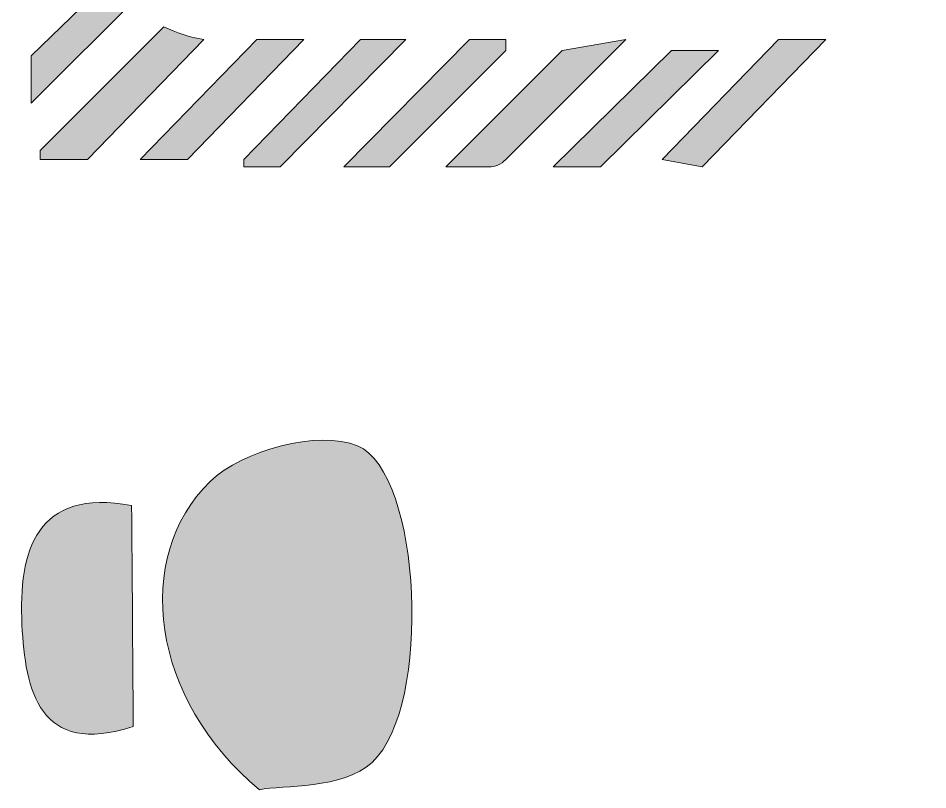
# Model space of a CAD drawing. Header units: inches. Extents: x 37 to 463, y -457 to -43.
# Drawn here: x 387 to 451.5, y -443.4 to -388.7 of the extents above; entities that cross this region are included whole.
import ezdxf

# ---------------------------------------------------------------- set-up
doc = ezdxf.new("R2010")
doc.units = ezdxf.units.IN
doc.header["$MEASUREMENT"] = 0
doc.layers.add('Layer 1', color=7, linetype='Continuous')

# ---------------------------------------------------------------- blocks, each defined once
blk = doc.blocks.new('block 3')
at = {"layer": 'Layer 1', "true_color": 0x024d84}
h = blk.add_hatch(color=156, dxfattribs=at)
h.dxf.hatch_style = 2
edge = h.paths.add_edge_path()
edge.add_spline(control_points=[(404.132, -443.431), (396.392, -437.013), (395.129, -426.927), (400.622, -421.585), (402.926, -419.344), (408.323, -417.899), (411.082, -419.049), (415.635, -420.946), (416.397, -437.539), (412.124, -441.485), (410.018, -443.43), (405.793, -443.081), (404.132, -443.431)], knot_values=[0, 0, 0, 0, 1, 1, 1, 2, 2, 2, 3, 3, 3, 4, 4, 4, 4], degree=3, periodic=1)
h = blk.add_hatch(color=156, dxfattribs=at)
h.dxf.hatch_style = 2
edge = h.paths.add_edge_path()
edge.add_spline(control_points=[(395.182, -438.951), (388.467, -441.106), (387.524, -436.367), (387.287, -431.729), (387.02, -426.499), (388.311, -422.022), (395.065, -423.274), (395.103, -428.375), (395.14, -433.295), (395.182, -438.951)], knot_values=[0, 0, 0, 0, 1, 1, 1, 2, 2, 2, 3, 3, 3, 3], degree=3, periodic=1)
at = {"layer": 'Layer 1', "lineweight": 0}
for points, knots in [([(404.132, -443.431), (396.392, -437.013), (395.129, -426.927), (400.622, -421.585), (402.926, -419.344), (408.323, -417.899), (411.082, -419.049), (415.635, -420.946), (416.397, -437.539), (412.124, -441.485), (410.018, -443.43), (405.793, -443.081), (404.132, -443.431)], [0, 0, 0, 0, 1, 1, 1, 2, 2, 2, 3, 3, 3, 4, 4, 4, 4]), ([(395.182, -438.951), (388.467, -441.106), (387.524, -436.367), (387.287, -431.729), (387.02, -426.499), (388.311, -422.022), (395.065, -423.274), (395.103, -428.375), (395.14, -433.295), (395.182, -438.951)], [0, 0, 0, 0, 1, 1, 1, 2, 2, 2, 3, 3, 3, 3])]:
    blk.add_open_spline(points, degree=3, knots=knots, dxfattribs=at)
blk = doc.blocks.new('block 5')
at = {"layer": 'Layer 1', "true_color": 0xca0c32}
h = blk.add_hatch(color=242, dxfattribs=at)
h.dxf.hatch_style = 2
edge = h.paths.add_edge_path()
edge.add_spline(control_points=[(396.451, -368.323), (396.451, -368.323), (396.451, -369.612), (396.451, -369.612), (396.451, -370.043), (396.429, -370.494), (396.387, -370.967), (396.342, -371.441), (396.105, -371.849), (395.677, -372.191), (395.677, -372.191), (387.939, -379.931), (387.939, -379.931), (387.939, -379.931), (387.423, -379.931), (387.423, -379.931), (387.423, -379.931), (387.423, -377.093), (387.423, -377.093), (387.423, -377.093), (396.451, -368.323), (396.451, -368.323)], knot_values=[0, 0, 0, 0, 1, 1, 1, 2, 2, 2, 3, 3, 3, 4, 4, 4, 5, 5, 5, 6, 6, 6, 7, 7, 7, 7], degree=3, periodic=1)
h.paths.add_polyline_path([(396.451, -293.774), (396.451, -296.999), (387.939, -305.252), (387.939, -302.029)])
edge = h.paths.add_edge_path()
edge.add_spline(control_points=[(387.939, -309.767), (388.109, -309.682), (388.238, -309.489), (388.325, -309.186), (388.41, -308.887), (388.497, -308.735), (388.584, -308.735), (388.584, -308.735), (396.838, -300.352), (396.838, -300.352), (396.838, -300.352), (396.838, -302.029), (396.838, -302.029), (396.838, -302.46), (396.858, -302.911), (396.903, -303.382), (396.945, -303.857), (396.793, -304.308), (396.451, -304.737), (396.451, -304.737), (389.1, -312.089), (389.1, -312.089), (389.1, -312.089), (388.841, -312.089), (388.841, -312.089), (388.841, -312.089), (388.584, -312.089), (388.584, -312.089), (388.497, -311.917), (388.41, -311.637), (388.325, -311.251), (388.238, -310.863), (388.109, -310.585), (387.939, -310.412), (387.939, -310.412), (387.939, -310.025), (387.939, -310.025), (387.939, -310.025), (387.939, -309.767), (387.939, -309.767)], knot_values=[0, 0, 0, 0, 1, 1, 1, 2, 2, 2, 3, 3, 3, 4, 4, 4, 5, 5, 5, 6, 6, 6, 7, 7, 7, 8, 8, 8, 9, 9, 9, 10, 10, 10, 11, 11, 11, 12, 12, 12, 13, 13, 13, 13], degree=3, periodic=1)
edge = h.paths.add_edge_path()
edge.add_spline(control_points=[(396.838, -339.302), (396.838, -339.733), (396.858, -340.164), (396.903, -340.592), (396.945, -341.023), (396.793, -341.41), (396.451, -341.754), (396.451, -341.754), (388.584, -349.491), (388.584, -349.491), (388.584, -349.491), (387.939, -349.491), (387.939, -349.491), (387.939, -349.15), (387.959, -348.589), (388.004, -347.814), (388.046, -347.042), (388.238, -346.526), (388.584, -346.267), (388.584, -346.267), (396.838, -338.013), (396.838, -338.013), (396.838, -338.013), (396.838, -339.302), (396.838, -339.302)], knot_values=[0, 0, 0, 0, 1, 1, 1, 2, 2, 2, 3, 3, 3, 4, 4, 4, 5, 5, 5, 6, 6, 6, 7, 7, 7, 8, 8, 8, 8], degree=3, periodic=1)
edge = h.paths.add_edge_path()
edge.add_spline(control_points=[(396.451, -348.975), (396.451, -348.975), (387.939, -357.229), (387.939, -357.229), (387.939, -357.229), (387.939, -355.811), (387.939, -355.811), (387.939, -355.382), (387.939, -354.974), (387.939, -354.585), (387.939, -354.199), (388.151, -353.792), (388.584, -353.361), (388.584, -353.361), (396.451, -345.751), (396.451, -345.751), (396.451, -345.751), (396.451, -348.975), (396.451, -348.975)], knot_values=[0, 0, 0, 0, 1, 1, 1, 2, 2, 2, 3, 3, 3, 4, 4, 4, 5, 5, 5, 6, 6, 6, 6], degree=3, periodic=1)
h.paths.add_polyline_path([(396.451, -353.361), (396.451, -356.586), (387.939, -365.099), (387.939, -361.744)])
edge = h.paths.add_edge_path()
edge.add_spline(control_points=[(396.451, -360.583), (396.451, -360.583), (396.451, -362.26), (396.451, -362.26), (396.451, -362.26), (396.451, -363.937), (396.451, -363.937), (396.277, -364.024), (395.978, -364.324), (395.547, -364.839), (395.116, -365.355), (394.774, -365.742), (394.515, -366.001), (394.343, -366.257), (393.999, -366.668), (393.484, -367.227), (392.968, -367.785), (392.43, -368.343), (391.871, -368.901), (391.311, -369.462), (390.775, -369.998), (390.259, -370.514), (389.743, -371.03), (389.357, -371.418), (389.1, -371.675), (389.013, -371.675), (388.841, -371.762), (388.584, -371.934), (388.325, -372.106), (388.109, -372.191), (387.939, -372.191), (387.939, -372.191), (387.939, -368.839), (387.939, -368.839), (387.939, -368.839), (396.451, -360.583), (396.451, -360.583)], knot_values=[0, 0, 0, 0, 1, 1, 1, 2, 2, 2, 3, 3, 3, 4, 4, 4, 5, 5, 5, 6, 6, 6, 7, 7, 7, 8, 8, 8, 9, 9, 9, 10, 10, 10, 11, 11, 11, 12, 12, 12, 12], degree=3, periodic=1)
h.paths.add_polyline_path([(396.451, -375.415), (396.451, -378.77), (387.939, -387.023), (387.939, -383.671)])
edge = h.paths.add_edge_path()
edge.add_spline(control_points=[(396.451, -383.155), (396.451, -383.155), (396.451, -384.573), (396.451, -384.573), (396.451, -385.004), (396.429, -385.433), (396.387, -385.862), (396.342, -386.295), (396.105, -386.681), (395.677, -387.023), (395.677, -387.023), (387.939, -394.763), (387.939, -394.763), (387.939, -394.763), (387.939, -391.409), (387.939, -391.409), (387.939, -391.409), (396.451, -383.155), (396.451, -383.155)], knot_values=[0, 0, 0, 0, 1, 1, 1, 2, 2, 2, 3, 3, 3, 4, 4, 4, 5, 5, 5, 6, 6, 6, 6], degree=3, periodic=1)
h.paths.add_polyline_path([(396.838, -286.035), (396.838, -288.744), (388.584, -296.999), (388.584, -294.419)])
h.paths.add_polyline_path([(396.838, -308.091), (396.838, -311.444), (388.584, -319.698), (388.584, -316.344)])
h.paths.add_polyline_path([(396.838, -315.313), (396.838, -318.667), (388.584, -326.921), (388.584, -323.567)])
h.paths.add_polyline_path([(396.838, -322.923), (396.838, -326.404), (388.584, -334.659), (388.584, -331.434)])
edge = h.paths.add_edge_path()
edge.add_spline(control_points=[(396.838, -330.273), (396.838, -330.273), (396.838, -331.821), (396.838, -331.821), (396.838, -332.339), (396.858, -332.835), (396.903, -333.306), (396.945, -333.779), (396.793, -334.23), (396.451, -334.659), (396.451, -334.659), (389.1, -341.754), (389.1, -341.754), (389.1, -341.754), (388.584, -341.754), (388.584, -341.754), (388.584, -341.754), (388.584, -338.529), (388.584, -338.529), (388.584, -338.529), (396.838, -330.273), (396.838, -330.273)], knot_values=[0, 0, 0, 0, 1, 1, 1, 2, 2, 2, 3, 3, 3, 4, 4, 4, 5, 5, 5, 6, 6, 6, 7, 7, 7, 7], degree=3, periodic=1)
edge = h.paths.add_edge_path()
edge.add_spline(control_points=[(397.354, -389.346), (398.211, -389.774), (399.16, -390.076), (400.192, -390.248), (400.192, -390.248), (391.936, -398.76), (391.936, -398.76), (391.936, -398.76), (388.584, -398.76), (388.584, -398.76), (388.584, -398.76), (388.584, -398.115), (388.584, -398.115), (388.584, -398.115), (397.354, -389.346), (397.354, -389.346)], knot_values=[0, 0, 0, 0, 1, 1, 1, 2, 2, 2, 3, 3, 3, 4, 4, 4, 5, 5, 5, 5], degree=3, periodic=1)
h.paths.add_polyline_path([(407.284, -390.248), (399.031, -398.76), (395.677, -398.76), (403.932, -390.248)])
edge = h.paths.add_edge_path()
edge.add_spline(control_points=[(399.676, -387.668), (399.073, -387.153), (398.687, -386.594), (398.515, -385.991), (398.515, -385.991), (398.515, -375.802), (398.515, -375.802), (398.515, -361.186), (398.644, -346.698), (398.901, -332.339), (399.16, -317.979), (399.203, -303.447), (399.031, -288.744), (399.031, -288.744), (399.676, -283.327), (399.676, -283.327), (399.676, -283.069), (399.933, -282.811), (400.449, -282.553), (400.965, -282.295), (401.266, -282.167), (401.351, -282.167), (401.61, -282.082), (401.996, -281.972), (402.512, -281.844), (403.028, -281.714), (403.372, -281.65), (403.544, -281.65), (403.544, -281.65), (421.601, -281.65), (421.601, -281.65), (421.86, -281.65), (422.116, -281.824), (422.376, -282.167), (422.632, -282.511), (422.869, -282.898), (423.083, -283.327), (423.298, -283.758), (423.492, -284.188), (423.664, -284.616), (423.836, -285.048), (423.923, -285.348), (423.923, -285.52), (424.611, -289.904), (424.975, -294.334), (425.02, -298.804), (425.062, -303.276), (425.084, -307.748), (425.084, -312.217), (425.084, -312.991), (425.062, -314.045), (425.02, -315.377), (424.975, -316.712), (424.955, -317.421), (424.955, -317.505), (424.955, -317.679), (424.932, -318.108), (424.89, -318.795), (424.845, -319.484), (424.781, -320.237), (424.696, -321.053), (424.611, -321.87), (424.546, -322.623), (424.504, -323.309), (424.459, -323.998), (424.439, -324.428), (424.439, -324.599), (424.439, -324.599), (424.439, -336.852), (424.439, -336.852), (424.439, -337.196), (424.394, -337.928), (424.309, -339.045), (424.222, -340.164), (424.095, -340.894), (423.923, -341.238), (423.923, -341.238), (423.923, -363.421), (423.923, -363.421), (424.611, -363.421), (425.812, -363.444), (427.534, -363.486), (429.253, -363.531), (431.08, -363.571), (433.016, -363.613), (434.95, -363.658), (436.777, -363.701), (438.496, -363.743), (440.216, -363.788), (441.419, -363.852), (442.107, -363.937), (442.708, -364.024), (443.44, -364.067), (444.3, -364.067), (445.16, -364.067), (446.02, -364.109), (446.879, -364.194), (447.826, -364.281), (448.815, -364.368), (449.847, -364.453), (449.847, -364.453), (451.008, -365.485), (451.008, -365.485), (451.093, -366.604), (451.178, -367.678), (451.265, -368.709), (451.35, -369.656), (451.395, -370.579), (451.395, -371.483), (451.395, -372.385), (451.437, -373.138), (451.524, -373.738), (451.524, -373.738), (451.524, -374.9), (451.524, -374.9), (451.524, -374.9), (451.524, -376.061), (451.524, -376.061), (451.437, -377.008), (451.395, -378.124), (451.395, -379.415), (451.395, -380.703), (451.35, -381.952), (451.265, -383.155), (451.178, -384.618), (451.093, -386.121), (451.008, -387.668), (451.008, -387.668), (448.686, -388.184), (448.686, -388.184), (448.686, -388.184), (438.11, -388.184), (438.11, -388.184), (438.11, -388.184), (422.246, -388.184), (422.246, -388.184), (421.386, -388.184), (419.881, -388.162), (417.731, -388.12), (415.582, -388.075), (413.325, -388.01), (410.96, -387.928), (408.595, -387.84), (406.337, -387.776), (404.189, -387.733), (402.039, -387.689), (400.534, -387.668), (399.676, -387.668)], knot_values=[0, 0, 0, 0, 1, 1, 1, 2, 2, 2, 3, 3, 3, 4, 4, 4, 5, 5, 5, 6, 6, 6, 7, 7, 7, 8, 8, 8, 9, 9, 9, 10, 10, 10, 11, 11, 11, 12, 12, 12, 13, 13, 13, 14, 14, 14, 15, 15, 15, 16, 16, 16, 17, 17, 17, 18, 18, 18, 19, 19, 19, 20, 20, 20, 21, 21, 21, 22, 22, 22, 23, 23, 23, 24, 24, 24, 25, 25, 25, 26, 26, 26, 27, 27, 27, 28, 28, 28, 29, 29, 29, 30, 30, 30, 31, 31, 31, 32, 32, 32, 33, 33, 33, 34, 34, 34, 35, 35, 35, 36, 36, 36, 37, 37, 37, 38, 38, 38, 39, 39, 39, 40, 40, 40, 41, 41, 41, 42, 42, 42, 43, 43, 43, 44, 44, 44, 45, 45, 45, 46, 46, 46, 47, 47, 47, 48, 48, 48, 49, 49, 49, 49], degree=3, periodic=1)
h.paths.add_polyline_path([(411.284, -390.248), (414.508, -390.248), (405.607, -399.276), (403.028, -399.276), (403.028, -398.76)])
h.paths.add_polyline_path([(421.601, -390.248), (421.601, -391.023), (413.347, -399.276), (410.122, -399.276), (419.021, -390.248)])
edge = h.paths.add_edge_path()
edge.add_spline(control_points=[(430.113, -390.248), (430.113, -390.248), (421.601, -398.76), (421.601, -398.76), (421.257, -399.102), (420.848, -399.276), (420.377, -399.276), (419.901, -399.276), (419.45, -399.276), (419.021, -399.276), (419.021, -399.276), (417.344, -399.276), (417.344, -399.276), (417.344, -399.276), (425.6, -391.023), (425.6, -391.023), (425.6, -391.023), (430.113, -390.248), (430.113, -390.248)], knot_values=[0, 0, 0, 0, 1, 1, 1, 2, 2, 2, 3, 3, 3, 4, 4, 4, 5, 5, 5, 6, 6, 6, 6], degree=3, periodic=1)
h.paths.add_polyline_path([(436.692, -391.023), (428.309, -399.276), (424.955, -399.276), (433.338, -391.023)])
h.paths.add_polyline_path([(440.948, -390.248), (444.3, -390.248), (435.531, -399.276), (432.692, -398.76)])
at = {"layer": 'Layer 1', "lineweight": 0}
for points in [[(407.284, -390.248), (399.031, -398.76), (395.677, -398.76), (403.932, -390.248), (407.284, -390.248)], [(411.284, -390.248), (414.508, -390.248), (405.607, -399.276), (403.028, -399.276), (403.028, -398.76), (411.284, -390.248)], [(421.601, -390.248), (421.601, -391.023), (413.347, -399.276), (410.122, -399.276), (419.021, -390.248), (421.601, -390.248)], [(440.948, -390.248), (444.3, -390.248), (435.531, -399.276), (432.692, -398.76), (440.948, -390.248)], [(436.692, -391.023), (428.309, -399.276), (424.955, -399.276), (433.338, -391.023), (436.692, -391.023)]]:
    blk.add_lwpolyline(points, dxfattribs=at)
for points, knots in [([(396.451, -383.155), (396.451, -383.155), (396.451, -384.573), (396.451, -384.573), (396.451, -385.004), (396.429, -385.433), (396.387, -385.862), (396.342, -386.295), (396.105, -386.681), (395.677, -387.023), (395.677, -387.023), (387.939, -394.763), (387.939, -394.763), (387.939, -394.763), (387.939, -391.409), (387.939, -391.409), (387.939, -391.409), (396.451, -383.155), (396.451, -383.155)], [0, 0, 0, 0, 1, 1, 1, 2, 2, 2, 3, 3, 3, 4, 4, 4, 5, 5, 5, 6, 6, 6, 6]), ([(397.354, -389.346), (398.211, -389.774), (399.16, -390.076), (400.192, -390.248), (400.192, -390.248), (391.936, -398.76), (391.936, -398.76), (391.936, -398.76), (388.584, -398.76), (388.584, -398.76), (388.584, -398.76), (388.584, -398.115), (388.584, -398.115), (388.584, -398.115), (397.354, -389.346), (397.354, -389.346)], [0, 0, 0, 0, 1, 1, 1, 2, 2, 2, 3, 3, 3, 4, 4, 4, 5, 5, 5, 5]), ([(430.113, -390.248), (430.113, -390.248), (421.601, -398.76), (421.601, -398.76), (421.257, -399.102), (420.848, -399.276), (420.377, -399.276), (419.901, -399.276), (419.45, -399.276), (419.021, -399.276), (419.021, -399.276), (417.344, -399.276), (417.344, -399.276), (417.344, -399.276), (425.6, -391.023), (425.6, -391.023), (425.6, -391.023), (430.113, -390.248), (430.113, -390.248)], [0, 0, 0, 0, 1, 1, 1, 2, 2, 2, 3, 3, 3, 4, 4, 4, 5, 5, 5, 6, 6, 6, 6])]:
    blk.add_open_spline(points, degree=3, knots=knots, dxfattribs=at)
blk = doc.blocks.new('block 2')
at = {"layer": 'Layer 1'}
for name in ['block 5', 'block 3']:
    blk.add_blockref(name, (0, 0), dxfattribs=at)

msp = doc.modelspace()

# ---------------------------------------------------------------- block references
at = {"layer": 'Layer 1'}
msp.add_blockref('block 2', (0, 0), dxfattribs=at)

doc.saveas('drawing.dxf')
